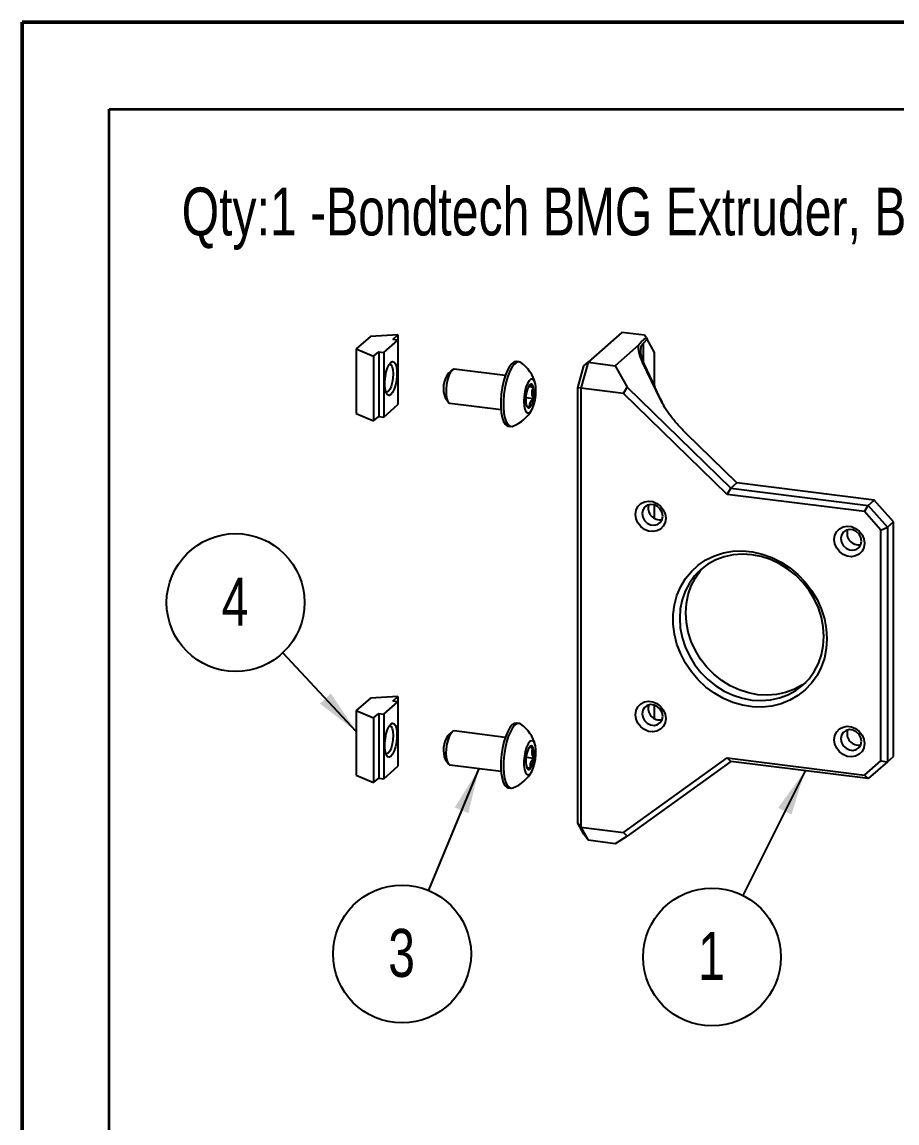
# Model space of a CAD drawing. Header units: millimetres. Extents: x 0 to 279, y 0 to 216.
# Drawn here: x 0 to 63.8, y 135.5 to 215.9 of the extents above; entities that cross this region are included whole.
import ezdxf

# ---------------------------------------------------------------- set-up
doc = ezdxf.new("R2010")
doc.units = ezdxf.units.MM
doc.layers.add('PAGE_BORDER', color=7, linetype='Continuous')
doc.layers.add('TITLE_BLOCK_BORDER', color=7, linetype='Continuous')
doc.styles.add('SLDTEXTSTYLE0', font='TXT', dxfattribs={"width": 0.75})
doc.dimstyles.new('SLDDIMSTYLE0', dxfattribs={"dimtxt": 0.18, "dimasz": 3.302, "dimexe": 0, "dimexo": 0.0625, "dimgap": 0, "dimtad": 0, "dimtih": 1, "dimtoh": 1, "dimdec": 0, "dimrnd": 1e-09, "dimzin": 0, "dimdsep": 46, "dimtxsty": 'Standard', "dimsah": 1, "dimcen": 0.09, "dimadec": 0, "dimazin": 0, "dimtfac": 3.302, "dimtdec": 0, "dimtofl": 0, "dimtmove": 0, "dimatfit": 3, "dimfxl": 1, "dimfrac": 2, "dimtolj": 1, "dimtzin": 0, "dimarcsym": 0})

# ---------------------------------------------------------------- blocks, each defined once
blk = doc.blocks.new('SW_NOTE_145')
at = {"layer": 'TITLE_BLOCK_BORDER', "color": 0}
blk.add_circle((-2.247, -4.501), 5.031, dxfattribs=at)
at = {"layer": 'TITLE_BLOCK_BORDER', "color": 0, "insert": (-2.282, -2.677), "char_height": 3.5, "attachment_point": 2, "style": 'SLDTEXTSTYLE0'}
blk.add_mtext('1', dxfattribs=at)
blk = doc.blocks.new('SW_NOTE_146')
at = {"layer": 'TITLE_BLOCK_BORDER', "color": 0}
blk.add_circle((-1.926, -4.647), 5.031, dxfattribs=at)
at = {"layer": 'TITLE_BLOCK_BORDER', "color": 0, "insert": (-1.961, -2.823), "char_height": 3.5, "attachment_point": 2, "style": 'SLDTEXTSTYLE0'}
blk.add_mtext('3', dxfattribs=at)
blk = doc.blocks.new('SW_NOTE_147')
at = {"layer": 'TITLE_BLOCK_BORDER', "color": 0}
blk.add_circle((-3.437, 3.674), 5.031, dxfattribs=at)
at = {"layer": 'TITLE_BLOCK_BORDER', "color": 0, "insert": (-3.472, 5.497), "char_height": 3.5, "attachment_point": 2, "style": 'SLDTEXTSTYLE0'}
blk.add_mtext('4', dxfattribs=at)

msp = doc.modelspace()

# ---------------------------------------------------------------- linework, layer by layer
at = {"color": 7, "linetype": 'Continuous', "lineweight": 50}
for p, q in [((0, 0), (0, 215.9)), ((0, 215.9), (279.4, 215.9))]:
    msp.add_line(p, q, dxfattribs=at)
at = {"color": 7, "linetype": 'Continuous', "lineweight": 25}
for p, q in [((25.415, 192.943), (24.39, 192.039)), ((27.423, 193.064), (25.415, 192.943)), ((27.052, 192.737), (27.423, 193.064)), ((27.423, 193.064), (27.423, 192.69)), ((43.768, 193.247), (41.294, 191.064)), ((45.405, 193.041), (43.768, 193.247)), ((45.541, 192.867), (45.405, 193.041)), ((45.541, 192.867), (45.617, 192.745)), ((26.401, 191.785), (27.426, 192.69)), ((27.426, 192.69), (27.052, 192.737)), ((27.426, 192.69), (27.426, 187.976)), ((44.979, 192.311), (43.281, 190.814)), ((45.617, 192.745), (45.312, 192.44)), ((46.154, 191.787), (45.617, 192.745)), ((24.39, 192.039), (25.655, 191.505)), ((24.39, 192.039), (24.39, 187.325)), ((25.655, 191.505), (26.027, 191.833)), ((25.655, 191.505), (25.655, 186.791)), ((26.027, 191.833), (26.401, 191.785)), ((26.027, 191.833), (26.027, 187.119)), ((26.401, 191.785), (26.401, 187.071)), ((46.154, 189.276), (46.154, 191.787)), ((31.374, 190.497), (31.093, 190.25)), ((35.259, 190.089), (31.53, 190.559)), ((36.26, 191.097), (36.067, 191.121)), ((40.545, 189.197), (40.998, 190.803)), ((41.294, 191.064), (40.763, 189.182)), ((40.998, 190.803), (41.294, 191.064)), ((41.294, 191.064), (43.281, 190.814)), ((43.281, 190.814), (44.138, 189.244)), ((46.572, 188.346), (45.267, 191.084)), ((45.267, 191.084), (45.384, 190.893)), ((45.384, 190.893), (46.167, 189.249)), ((36.959, 189.29), (37.322, 189.245)), ((40.763, 189.182), (40.545, 189.197)), ((40.545, 157.434), (40.545, 189.197)), ((40.763, 189.182), (40.763, 157.127)), ((43.877, 188.79), (40.763, 189.182)), ((43.877, 188.79), (44.138, 189.244)), ((44.138, 189.244), (51.718, 181.878)), ((30.871, 188.486), (31.082, 188.177)), ((31.218, 188.078), (34.946, 187.609)), ((36.756, 188.499), (37.322, 188.428)), ((51.458, 181.424), (43.877, 188.79)), ((46.565, 188.413), (46.689, 188.155)), ((46.572, 188.346), (46.689, 188.155)), ((46.689, 188.155), (46.812, 187.912)), ((24.39, 187.325), (25.655, 186.791)), ((26.401, 187.071), (27.426, 187.976)), ((25.655, 186.791), (26.027, 187.119)), ((26.027, 187.119), (26.401, 187.071)), ((35.473, 186.408), (35.666, 186.384)), ((52.16, 182.268), (48.455, 185.868)), ((51.458, 181.424), (51.718, 181.878)), ((52.16, 182.268), (51.718, 181.878)), ((51.718, 181.878), (61.732, 180.617)), ((62.174, 181.006), (52.16, 182.268)), ((61.454, 180.164), (51.458, 181.424)), ((61.732, 180.617), (62.174, 181.006)), ((63.577, 179.415), (62.174, 181.006)), ((46.154, 179.663), (46.154, 180.653)), ((61.454, 180.164), (61.732, 180.617)), ((62.652, 178.806), (61.454, 180.164)), ((61.732, 180.617), (63.135, 179.026)), ((63.577, 179.415), (63.135, 179.026)), ((63.577, 162.303), (63.577, 179.415)), ((62.652, 178.806), (63.135, 179.026)), ((62.652, 161.987), (62.652, 178.806)), ((63.135, 179.026), (63.135, 161.914)), ((25.415, 166.544), (24.39, 165.64)), ((27.423, 166.666), (25.415, 166.544)), ((27.052, 166.338), (27.423, 166.666)), ((27.426, 166.291), (27.052, 166.338)), ((27.423, 166.666), (27.423, 166.291)), ((24.39, 165.64), (25.655, 165.107)), ((24.39, 165.64), (24.39, 160.926)), ((26.401, 165.387), (27.426, 166.291)), ((27.426, 166.291), (27.426, 161.577)), ((46.154, 165.049), (46.154, 166.039)), ((25.655, 165.107), (26.027, 165.434)), ((25.655, 165.107), (25.655, 160.393)), ((26.027, 165.434), (26.401, 165.387)), ((26.027, 165.434), (26.027, 160.72)), ((26.401, 165.387), (26.401, 160.673)), ((31.374, 164.098), (31.093, 163.851)), ((35.259, 163.69), (31.53, 164.16)), ((36.26, 164.698), (36.067, 164.722)), ((31.04, 163.793), (31.093, 163.851)), ((37.006, 162.965), (37.294, 162.929)), ((26.401, 160.673), (27.426, 161.577)), ((30.871, 162.088), (31.082, 161.778)), ((31.218, 161.68), (34.946, 161.21)), ((36.77, 162.237), (37.343, 162.165)), ((43.877, 156.734), (51.458, 162.191)), ((51.718, 161.938), (44.138, 156.482)), ((51.458, 162.191), (61.454, 160.931)), ((51.458, 162.191), (51.718, 161.938)), ((61.732, 160.676), (51.718, 161.938)), ((61.454, 160.931), (62.652, 161.987)), ((63.135, 161.914), (61.732, 160.676)), ((62.652, 161.987), (63.135, 161.914)), ((63.135, 161.914), (63.577, 162.303)), ((24.39, 160.926), (25.655, 160.393)), ((25.655, 160.393), (26.027, 160.72)), ((26.027, 160.72), (26.401, 160.673)), ((61.454, 160.931), (61.732, 160.676)), ((35.473, 160.01), (35.666, 159.985)), ((40.763, 157.127), (40.545, 157.434)), ((40.998, 156.626), (40.545, 157.434)), ((40.763, 157.127), (43.877, 156.734)), ((40.763, 157.127), (41.294, 156.18)), ((44.138, 156.482), (43.877, 156.734)), ((41.294, 156.18), (40.998, 156.626)), ((43.281, 155.93), (41.294, 156.18)), ((44.138, 156.482), (43.281, 155.93))]:
    msp.add_line(p, q, dxfattribs=at)
at = {"color": 8, "linetype": 'Continuous', "lineweight": 25}
msp.add_line((45.312, 192.44), (45.312, 191.09), dxfattribs=at)
at = {"color": 7, "linetype": 'Continuous', "lineweight": 25, "flags": 128}
for points in [[(26.913, 191.059), (27.038, 191.121), (27.152, 191.083), (27.247, 190.947), (27.315, 190.725), (27.351, 190.434), (27.351, 190.099), (27.315, 189.746), (27.247, 189.403), (27.152, 189.1), (27.038, 188.86), (26.913, 188.702), (26.789, 188.64), (26.674, 188.678), (26.579, 188.814), (26.511, 189.036), (26.476, 189.327), (26.476, 189.663), (26.511, 190.016), (26.579, 190.358), (26.674, 190.661), (26.789, 190.902), (26.913, 191.059)], [(26.807, 190.931), (26.824, 190.932), (26.926, 190.884), (27.006, 190.74), (27.058, 190.514), (27.076, 190.228), (27.058, 189.911), (27.006, 189.594), (26.926, 189.307), (26.824, 189.079), (26.711, 188.932), (26.598, 188.88), (26.55, 188.889)], [(31.374, 190.497), (31.249, 190.34), (31.135, 190.099), (31.04, 189.796), (30.972, 189.454), (30.936, 189.101), (30.936, 188.765), (30.972, 188.474), (31.04, 188.252), (31.135, 188.116), (31.218, 188.078)], [(31.53, 190.559), (31.498, 190.559), (31.374, 190.497)], [(36.067, 191.121), (36.062, 191.122), (35.898, 191.09), (35.728, 190.963), (35.56, 190.747), (35.401, 190.449), (35.256, 190.082), (35.133, 189.661), (35.036, 189.204), (34.969, 188.728), (34.935, 188.254), (34.935, 187.801), (34.969, 187.388), (35.036, 187.031), (35.133, 186.744), (35.256, 186.541), (35.401, 186.428), (35.473, 186.408)], [(36.391, 191.044), (36.255, 191.097), (36.09, 191.066), (35.921, 190.939), (35.753, 190.722), (35.593, 190.425), (35.449, 190.058), (35.326, 189.637), (35.229, 189.18), (35.162, 188.704), (35.128, 188.23), (35.128, 187.777), (35.162, 187.363), (35.229, 187.006), (35.326, 186.72), (35.449, 186.516), (35.593, 186.404), (35.753, 186.387), (35.807, 186.402)], [(37.498, 188.992), (37.481, 189.309), (37.428, 189.568), (37.346, 189.749), (37.24, 189.837), (37.119, 189.825), (36.994, 189.714), (36.873, 189.513), (36.767, 189.238), (36.685, 188.912), (36.633, 188.561), (36.615, 188.213), (36.633, 187.897), (36.685, 187.638), (36.767, 187.457), (36.873, 187.369), (36.994, 187.381), (37.119, 187.492), (37.24, 187.693), (37.346, 187.967), (37.428, 188.293), (37.481, 188.645), (37.498, 188.992)], [(37.322, 189.245), (37.299, 189.314), (37.273, 189.371), (37.243, 189.415), (37.21, 189.445), (37.174, 189.46), (37.136, 189.461), (37.097, 189.447), (37.057, 189.419)], [(36.791, 187.961), (36.814, 187.891), (36.84, 187.834), (36.87, 187.79), (36.903, 187.761), (36.939, 187.745), (36.977, 187.744), (37.017, 187.758), (37.057, 187.786)], [(46.96, 179.681), (46.916, 179.374), (46.786, 179.104), (46.581, 178.891), (46.318, 178.754), (46.018, 178.703), (45.705, 178.742), (45.405, 178.869), (45.142, 179.073), (44.937, 179.337), (44.807, 179.64), (44.762, 179.958), (44.807, 180.264), (44.937, 180.534), (45.142, 180.747), (45.405, 180.884), (45.705, 180.935), (46.018, 180.896), (46.318, 180.769), (46.581, 180.566), (46.786, 180.301), (46.916, 179.998), (46.96, 179.681)], [(46.742, 179.842), (46.697, 180.105), (46.567, 180.349), (46.368, 180.542), (46.124, 180.662), (45.864, 180.695), (45.62, 180.636), (45.421, 180.493), (45.291, 180.283), (45.246, 180.03), (45.291, 179.767), (45.421, 179.523), (45.62, 179.33), (45.864, 179.21), (46.124, 179.177), (46.368, 179.236), (46.567, 179.379), (46.697, 179.589), (46.742, 179.842)], [(61.459, 177.854), (61.415, 177.547), (61.285, 177.277), (61.08, 177.064), (60.817, 176.927), (60.517, 176.876), (60.204, 176.916), (59.904, 177.042), (59.64, 177.246), (59.436, 177.51), (59.306, 177.813), (59.261, 178.131), (59.306, 178.437), (59.436, 178.708), (59.64, 178.92), (59.904, 179.058), (60.204, 179.109), (60.517, 179.069), (60.817, 178.943), (61.08, 178.739), (61.285, 178.475), (61.415, 178.172), (61.459, 177.854)], [(61.241, 178.015), (61.196, 178.279), (61.066, 178.522), (60.867, 178.715), (60.623, 178.836), (60.363, 178.868), (60.119, 178.81), (59.92, 178.666), (59.79, 178.456), (59.744, 178.204), (59.79, 177.94), (59.92, 177.697), (60.119, 177.503), (60.363, 177.383), (60.623, 177.35), (60.867, 177.409), (61.066, 177.552), (61.196, 177.763), (61.241, 178.015)], [(58.723, 170.892), (58.677, 170.174), (58.54, 169.48), (58.313, 168.821), (58.001, 168.207), (57.609, 167.649), (57.142, 167.156), (56.61, 166.735), (56.02, 166.395), (55.383, 166.14), (54.708, 165.975), (54.007, 165.902), (53.291, 165.922), (52.572, 166.036), (51.862, 166.241), (51.172, 166.534), (50.515, 166.911), (49.9, 167.364), (49.337, 167.887), (48.837, 168.47), (48.407, 169.106), (48.054, 169.782), (47.784, 170.488), (47.602, 171.212), (47.51, 171.942), (47.51, 172.667), (47.602, 173.374), (47.784, 174.053), (48.054, 174.69), (48.407, 175.278), (48.837, 175.804), (49.337, 176.262), (49.9, 176.643), (50.515, 176.941), (51.172, 177.152), (51.862, 177.271), (52.572, 177.298), (53.291, 177.23), (54.007, 177.07), (54.708, 176.821), (55.383, 176.485), (56.02, 176.07), (56.61, 175.581), (57.142, 175.026), (57.609, 174.416), (58.001, 173.759), (58.313, 173.066), (58.54, 172.35), (58.677, 171.621), (58.723, 170.892)], [(58.505, 171.053), (58.46, 171.751), (58.326, 172.448), (58.105, 173.133), (57.8, 173.793), (57.418, 174.418), (56.964, 174.997), (56.446, 175.52), (55.874, 175.977), (55.257, 176.362), (54.605, 176.667), (53.93, 176.887), (53.243, 177.019), (52.557, 177.06), (51.882, 177.01), (51.23, 176.869), (50.612, 176.64), (50.04, 176.327), (49.523, 175.935), (49.069, 175.47), (48.687, 174.942), (48.382, 174.358), (48.161, 173.729), (48.027, 173.065), (47.982, 172.379), (48.027, 171.681), (48.161, 170.984), (48.382, 170.299), (48.687, 169.638), (49.069, 169.013), (49.523, 168.435), (50.04, 167.912), (50.612, 167.455), (51.23, 167.07), (51.882, 166.765), (52.557, 166.544), (53.243, 166.413), (53.93, 166.371), (54.605, 166.422), (55.257, 166.563), (55.874, 166.792), (56.446, 167.105), (56.964, 167.497), (57.418, 167.961), (57.8, 168.49), (58.105, 169.074), (58.326, 169.703), (58.46, 170.366), (58.505, 171.053)], [(57.178, 167.699), (56.888, 167.495), (56.316, 167.181), (55.699, 166.952), (55.047, 166.811), (54.372, 166.761), (53.685, 166.802), (52.998, 166.934), (52.323, 167.155), (51.672, 167.46), (51.054, 167.844), (50.482, 168.302), (49.965, 168.824), (49.511, 169.403), (49.129, 170.028), (48.824, 170.689), (48.603, 171.373), (48.469, 172.071), (48.424, 172.769), (48.469, 173.455), (48.603, 174.119), (48.824, 174.748), (49.129, 175.331), (49.511, 175.86), (49.75, 176.122)], [(46.96, 165.067), (46.916, 164.761), (46.786, 164.49), (46.581, 164.278), (46.318, 164.14), (46.018, 164.089), (45.705, 164.129), (45.405, 164.255), (45.142, 164.459), (44.937, 164.723), (44.807, 165.026), (44.762, 165.344), (44.807, 165.65), (44.937, 165.921), (45.142, 166.133), (45.405, 166.271), (45.705, 166.322), (46.018, 166.282), (46.318, 166.156), (46.581, 165.952), (46.786, 165.688), (46.916, 165.385), (46.96, 165.067)], [(46.742, 165.228), (46.697, 165.492), (46.567, 165.735), (46.368, 165.929), (46.124, 166.049), (45.864, 166.082), (45.62, 166.023), (45.421, 165.879), (45.291, 165.669), (45.246, 165.417), (45.291, 165.153), (45.421, 164.91), (45.62, 164.716), (45.864, 164.596), (46.124, 164.563), (46.368, 164.622), (46.567, 164.765), (46.697, 164.976), (46.742, 165.228)], [(26.913, 164.66), (27.038, 164.723), (27.152, 164.684), (27.247, 164.548), (27.315, 164.326), (27.351, 164.035), (27.351, 163.7), (27.315, 163.347), (27.247, 163.005), (27.152, 162.701), (27.038, 162.461), (26.913, 162.303), (26.789, 162.241), (26.674, 162.28), (26.579, 162.416), (26.511, 162.638), (26.476, 162.928), (26.476, 163.264), (26.511, 163.617), (26.579, 163.959), (26.674, 164.263), (26.789, 164.503), (26.913, 164.66)], [(26.807, 164.532), (26.824, 164.534), (26.926, 164.485), (27.006, 164.341), (27.058, 164.115), (27.076, 163.83), (27.058, 163.513), (27.006, 163.195), (26.926, 162.909), (26.824, 162.68), (26.711, 162.533), (26.598, 162.481), (26.55, 162.491)], [(31.304, 164.022), (31.184, 163.816), (31.079, 163.538), (30.998, 163.209), (30.948, 162.858), (30.932, 162.511), (30.952, 162.197), (31.006, 161.942), (31.09, 161.766), (31.197, 161.684), (31.218, 161.68)], [(31.53, 164.16), (31.43, 164.138), (31.304, 164.022)], [(36.067, 164.722), (35.933, 164.706), (35.764, 164.6), (35.595, 164.402), (35.434, 164.12), (35.286, 163.767), (35.158, 163.357), (35.055, 162.905), (34.981, 162.432), (34.939, 161.956), (34.932, 161.497), (34.959, 161.074), (35.019, 160.703), (35.11, 160.4), (35.228, 160.178), (35.368, 160.046), (35.473, 160.01)], [(36.391, 164.646), (36.289, 164.693), (36.126, 164.682), (35.957, 164.576), (35.788, 164.377), (35.627, 164.096), (35.479, 163.743), (35.351, 163.332), (35.248, 162.881), (35.174, 162.408), (35.132, 161.932), (35.125, 161.473), (35.152, 161.049), (35.212, 160.679), (35.303, 160.376), (35.421, 160.154), (35.561, 160.021), (35.718, 159.984), (35.807, 160.004)], [(61.459, 163.24), (61.415, 162.934), (61.285, 162.663), (61.08, 162.451), (60.817, 162.314), (60.517, 162.263), (60.204, 162.302), (59.904, 162.429), (59.64, 162.632), (59.436, 162.896), (59.306, 163.2), (59.261, 163.517), (59.306, 163.824), (59.436, 164.094), (59.64, 164.307), (59.904, 164.444), (60.204, 164.495), (60.517, 164.456), (60.817, 164.329), (61.08, 164.125), (61.285, 163.861), (61.415, 163.558), (61.459, 163.24)], [(61.241, 163.401), (61.196, 163.665), (61.066, 163.908), (60.867, 164.102), (60.623, 164.222), (60.363, 164.255), (60.119, 164.196), (59.92, 164.053), (59.79, 163.842), (59.744, 163.59), (59.79, 163.326), (59.92, 163.083), (60.119, 162.89), (60.363, 162.769), (60.623, 162.737), (60.867, 162.795), (61.066, 162.939), (61.196, 163.149), (61.241, 163.401)], [(37.493, 162.776), (37.455, 163.063), (37.386, 163.281), (37.289, 163.411), (37.174, 163.444), (37.049, 163.376), (36.925, 163.213), (36.812, 162.969), (36.718, 162.662), (36.652, 162.319), (36.618, 161.966), (36.62, 161.632), (36.658, 161.345), (36.727, 161.127), (36.824, 160.997), (36.939, 160.964), (37.064, 161.032), (37.188, 161.195), (37.302, 161.439), (37.395, 161.746), (37.462, 162.089), (37.495, 162.442), (37.493, 162.776)], [(37.294, 162.929), (37.267, 162.983), (37.236, 163.024), (37.202, 163.051), (37.166, 163.063), (37.127, 163.061), (37.088, 163.044), (37.048, 163.013), (37.008, 162.967)], [(36.819, 161.479), (36.846, 161.425), (36.877, 161.384), (36.911, 161.357), (36.947, 161.345), (36.986, 161.347), (37.025, 161.364), (37.065, 161.395), (37.105, 161.441)]]:
    msp.add_lwpolyline(points, dxfattribs=at)
at = {"color": 7, "linetype": 'Continuous', "lineweight": 25}
for centre, radius, start, end in [((34.878, 188.877), 2.643, 13.66124, 55.07131), ((32.611, 189.163), 1.867, 144.38863, 201.24986), ((38.016, 188.647), 1.232, 141.18204, 173.94022), ((35.345, 188.837), 2.018, 348.32938, 11.67062), ((38.768, 188.369), 2.018, 168.32938, 191.67062), ((36.097, 188.558), 1.232, 321.18204, 353.94022), ((34.878, 188.877), 2.643, 290.56718, 331.97725), ((46.531, 180.41), 0.84, 161.515, 281.30425), ((61.03, 178.583), 0.84, 161.515, 281.30425), ((46.531, 165.796), 0.84, 161.515, 281.30425), ((34.878, 162.478), 2.643, 13.66124, 55.07131), ((61.03, 163.969), 0.84, 161.515, 281.30425), ((32.706, 162.767), 1.957, 148.3773, 200.30788), ((38.402, 162.109), 1.637, 148.38585, 175.31795), ((35.714, 162.445), 1.652, 350.25669, 17.02113), ((38.399, 161.963), 1.652, 170.25669, 197.02113), ((35.711, 162.299), 1.637, 328.38585, 355.31795), ((34.878, 162.478), 2.643, 290.56718, 331.97725)]:
    msp.add_arc(centre, radius, start, end, dxfattribs=at)
for points, knots in [([(44.979, 192.311), (45.049, 192.406), (45.19, 192.597), (45.424, 192.777), (45.541, 192.867)], [0, 0, 0, 0, 0.500613, 1, 1, 1, 1]), ([(45.267, 191.084), (45.167, 191.318), (44.972, 191.773), (44.977, 192.136), (44.979, 192.311)], [0, 0, 0, 0, 0.516166, 1, 1, 1, 1]), ([(45.312, 192.44), (45.253, 192.366), (45.132, 192.218), (45.103, 191.854), (45.177, 191.409), (45.313, 191.068), (45.384, 190.893)], [0, 0, 0, 0, 0.233482, 0.474542, 0.72901, 1, 1, 1, 1]), ([(37.322, 189.245), (37.236, 189.276), (37.089, 189.329), (37.031, 189.386), (37.049, 189.409), (37.057, 189.419)], [0, 0, 0, 0, 0.4391165, 0.7513669, 1, 1, 1, 1]), ([(37.322, 188.428), (37.303, 188.471), (37.244, 188.605), (37.194, 188.844), (37.24, 189.078), (37.3, 189.201), (37.322, 189.245)], [0, 0, 0, 0, 0.156025, 0.493707, 0.819058, 1, 1, 1, 1]), ([(46.565, 188.413), (46.508, 188.534), (46.374, 188.815), (46.242, 189.091), (46.167, 189.249)], [0, 0, 0, 0, 0.42784, 1, 1, 1, 1]), ([(37.057, 187.786), (37.046, 187.884), (37.029, 188.052), (37.16, 188.276), (37.272, 188.381), (37.322, 188.428)], [0, 0, 0, 0, 0.439117, 0.751367, 1, 1, 1, 1]), ([(48.455, 185.868), (48.253, 186.072), (47.853, 186.478), (47.332, 187.114), (46.888, 187.743), (46.676, 188.148), (46.572, 188.346)], [0, 0, 0, 0, 0.259459, 0.514868, 0.762622, 1, 1, 1, 1]), ([(36.798, 187.914), (36.797, 187.909), (36.794, 187.889), (36.898, 187.842), (37.008, 187.803), (37.057, 187.786)], [0, 0, 0, 0, 0.165778, 0.630199, 1, 1, 1, 1]), ([(37.294, 162.929), (37.198, 162.941), (37.075, 162.957), (37.044, 162.962), (37.037, 162.963)], [0, 0, 0, 0, 0.77937, 1, 1, 1, 1]), ([(37.343, 162.165), (37.322, 162.205), (37.255, 162.331), (37.191, 162.555), (37.223, 162.774), (37.275, 162.888), (37.294, 162.929)], [0, 0, 0, 0, 0.156025, 0.493707, 0.819058, 1, 1, 1, 1]), ([(37.105, 161.441), (37.091, 161.55), (37.067, 161.738), (37.188, 161.992), (37.295, 162.112), (37.343, 162.165)], [0, 0, 0, 0, 0.439117, 0.751367, 1, 1, 1, 1]), ([(36.826, 161.478), (36.824, 161.478), (36.818, 161.478), (36.939, 161.462), (37.054, 161.447), (37.105, 161.441)], [0, 0, 0, 0, 0.3194913, 0.6983385, 1, 1, 1, 1])]:
    msp.add_open_spline(points, degree=3, knots=knots, dxfattribs=at)
at = {"layer": 'PAGE_BORDER', "lineweight": 35}
for p, q in [((6.35, 209.55), (273.05, 209.55)), ((6.35, 6.35), (6.35, 209.55))]:
    msp.add_line(p, q, dxfattribs=at)

# ---------------------------------------------------------------- block references
at = {"layer": 'TITLE_BLOCK_BORDER'}
for name, p in [('SW_NOTE_147', (19.016, 169.854)), ('SW_NOTE_146', (29.654, 152.528)), ('SW_NOTE_145', (52.585, 152.157))]:
    msp.add_blockref(name, p, dxfattribs=at)

# ---------------------------------------------------------------- texts
at = {"layer": 'TITLE_BLOCK_BORDER', "insert": (11.649, 203.822), "char_height": 3.5, "attachment_point": 1, "style": 'SLDTEXTSTYLE0'}
msp.add_mtext('Qty:1 -Bondtech BMG Extruder, Bondtech Motor and Mount', dxfattribs=at)

# ---------------------------------------------------------------- leaders
at = {"layer": 'TITLE_BLOCK_BORDER'}
for points in [[(24.39, 164.11), (19.016, 169.854)], [(33.336, 161.413), (29.654, 152.528)], [(57.128, 161.256), (52.585, 152.157)]]:
    msp.add_leader(points, dimstyle='SLDDIMSTYLE0', dxfattribs=at)

doc.saveas('drawing.dxf')
